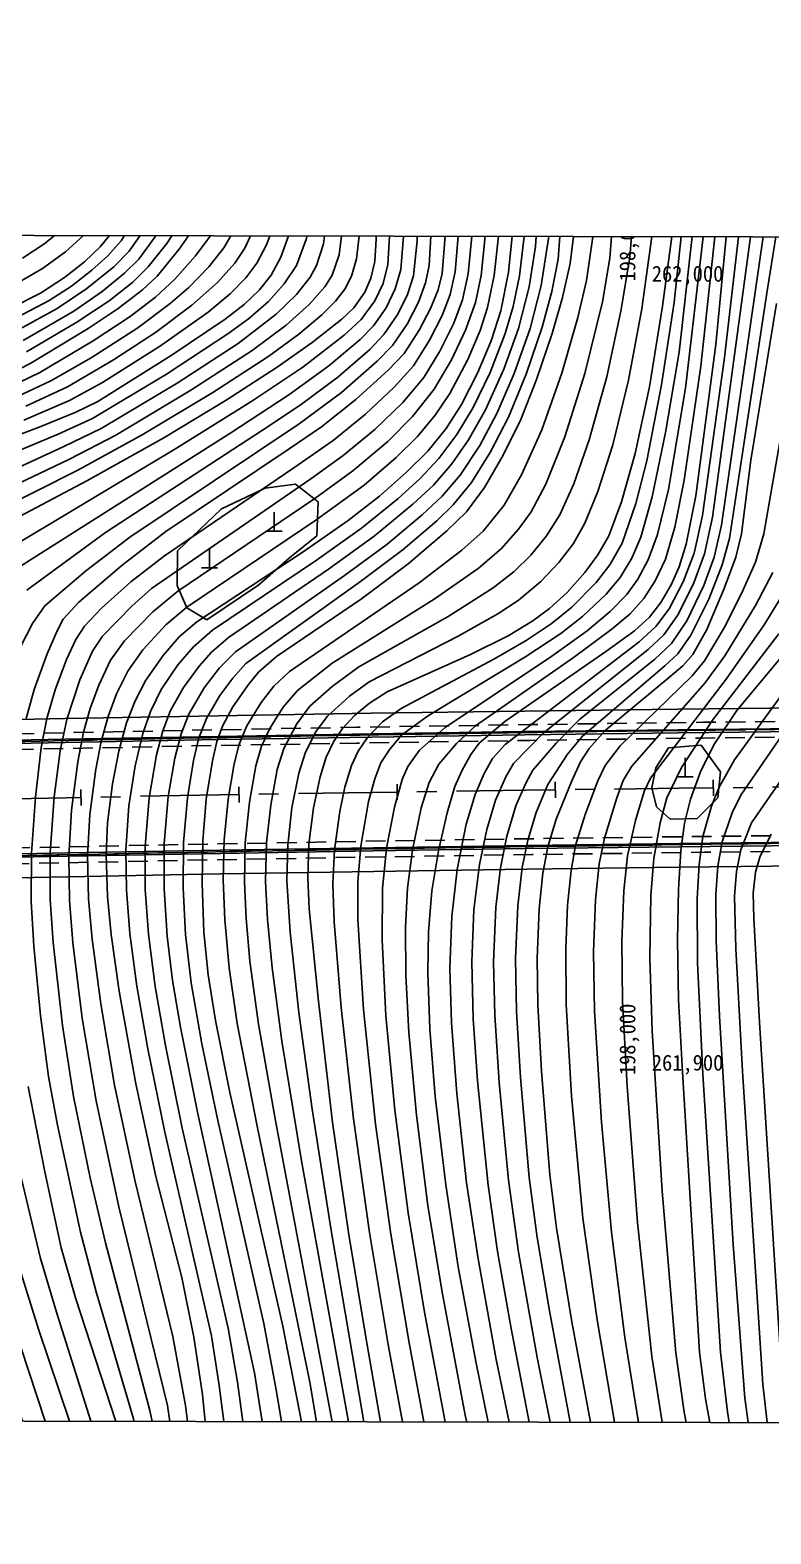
# Model space of a CAD drawing. Header units: millimetres. Extents: x 10470 to 11266, y 1103 to 1807.
# Drawn here: x 10690.6 to 10784.3, y 1382 to 1572.3 of the extents above; entities that cross this region are included whole.
import ezdxf
from ezdxf.xclip import XClip

# ---------------------------------------------------------------- set-up
doc = ezdxf.new("R2010")
doc.units = ezdxf.units.MM
doc.header["$LTSCALE"] = 10
doc.header["$MEASUREMENT"] = 0
doc.header["$XCLIPFRAME"] = 2
doc.linetypes.add('CENTER', pattern=[2, 1.25, -0.25, 0.25, -0.25])
doc.linetypes.add('HIDDEN', pattern=[0.375, 0.25, -0.125])
doc.layers.add('TX-PAPR', color=2, linetype='Continuous', plot=False)
doc.layers.add('TZ-BASE', color=253, linetype='Continuous')
doc.layers.add('TZ-CABL', color=4, linetype='Continuous')
doc.styles.add('HANA', font='GulimChe.ttf')
doc.linetypes.add('ZIGZAG', pattern='A,0.0001,-0.2,[131,ltypeshp.shx,S=0.2,R=0,X=-0.2,Y=0],-0.4,[131,ltypeshp.shx,S=0.2,R=180,X=0.2,Y=0],-0.2', length=0.8001)

# ---------------------------------------------------------------- blocks, each defined once
blk = doc.blocks.new('JD-SDFHSFH5FGCFH6')
at = {"layer": 'TZ-BASE'}
for p, q in [((215, 66.26, 239), (219.66, 110.68, 239)), ((209.36, 72, 242), (211.86, 100.72, 242)), ((206.84, 71.85, 243), (208.92, 96.36, 243)), ((197.43, 73.34, 248), (198.86, 94.44, 248)), ((199.1, 74.37, 247), (200.38, 93.56, 247)), ((200.3, 71.74, 246), (202.01, 94.21, 246)), ((204.7, 74.55, 244), (206.08, 92.98, 244)), ((215.6, 59.96, 238), (218.86, 88.92, 238)), ((226.79, 67.98, 231), (229.78, 86.4, 231)), ((216.44, 55.41, 237), (219.82, 84.89, 237)), ((218.38, 58.19, 236), (220.94, 82.26, 236)), ((219.84, 39.1, 233), (225.84, 83.39, 233)), ((220.26, 60.95, 235), (222.4, 83.1, 235)), ((221.37, 59.32, 234), (224.17, 83.68, 234)), ((220.98, 38.08, 232), (227.08, 80.18, 232)), ((168.46, 74.36, 264), (169.52, 79.21, 264)), ((170.61, 73.67, 263), (171.4, 78.78, 263)), ((177.3, 74.29, 260), (177.19, 78.15, 260)), ((182.46, 74.05, 257), (182.53, 79.13, 257)), ((145.04, 74.08, 274), (146.52, 76.36, 274)), ((149.29, 74.51, 272), (151.25, 77.74, 272)), ((150.78, 73.71, 271), (152.93, 77, 271)), ((156.29, 74.64, 269), (157.74, 77.24, 269)), ((160.69, 73.14, 267), (162.21, 76.54, 267)), ((163.39, 73.56, 266), (164.68, 77, 266)), ((172.61, 72.3, 262), (173.23, 77.4, 262)), ((183.97, 70.96, 256), (184.33, 76.31, 256)), ((185.62, 69.94, 255), (186.12, 76.23, 255)), ((187.28, 70.12, 254), (187.83, 76.67, 254)), ((194.01, 70.09, 250), (194.72, 76.72, 250)), ((201.81, 71.21, 245), (202.44, 76.26, 245)), ((213.52, 65.78, 240), (215.04, 77.35, 240)), ((131.14, 73.88, 278), (134.2, 75.94, 278)), ((135.35, 73.72, 277), (137.8, 75.75, 277)), ((137.98, 72.65, 276), (140.55, 75.02, 276)), ((142.35, 73.29, 275), (143.93, 75.18, 275)), ((146.03, 72.77, 273), (147.84, 75.33, 273)), ((147.24, 71.76, 272), (149.29, 74.51, 272)), ((152.35, 73, 270), (154.54, 76.09, 270)), ((154.43, 72.15, 269), (156.29, 74.64, 269)), ((158.03, 73.16, 268), (159.51, 75.79, 268)), ((165.21, 72, 265), (166.64, 75.96, 265)), ((167.21, 70.96, 264), (168.46, 74.36, 264)), ((174.81, 71.78, 261), (175.15, 74.75, 261)), ((177.1, 71.45, 260), (177.3, 74.29, 260)), ((178.77, 71.05, 259), (179.01, 74.95, 259)), ((180.41, 70.45, 258), (180.76, 74.9, 258)), ((188.91, 69.89, 253), (189.48, 75.72, 253)), ((190.55, 69.66, 252), (191.2, 75.88, 252)), ((192.22, 69.67, 251), (192.92, 76.05, 251)), ((195.4, 69.63, 249), (196.19, 75.97, 249)), ((198.17, 68.4, 247), (199.1, 74.37, 247)), ((203.88, 69.04, 244), (204.7, 74.55, 244)), ((210.9, 65.44, 241), (212.28, 75.36, 241)), ((132.55, 71.86, 277), (135.35, 73.72, 277)), ((135.09, 70.54, 276), (137.98, 72.65, 276)), ((140.38, 71.42, 275), (142.35, 73.29, 275)), ((143.35, 72.15, 274), (145.04, 74.08, 274)), ((144.09, 70.78, 273), (146.03, 72.77, 273)), ((148.45, 70.75, 271), (150.78, 73.71, 271)), ((149.58, 69.59, 270), (152.35, 73, 270)), ((156.13, 70.77, 268), (158.03, 73.16, 268)), ((159.42, 71.24, 267), (160.69, 73.14, 267)), ((162.2, 71.22, 266), (163.39, 73.56, 266)), ((169.73, 70.92, 263), (170.61, 73.67, 263)), ((171.72, 69.72, 262), (172.61, 72.3, 262)), ((181.99, 69.65, 257), (182.46, 74.05, 257)), ((196.63, 68.24, 248), (197.43, 73.34, 248)), ((131.94, 68.74, 276), (135.09, 70.54, 276)), ((137.86, 69.41, 275), (140.38, 71.42, 275)), ((140.69, 68.03, 273), (144.09, 70.78, 273)), ((141.32, 70.33, 274), (143.35, 72.15, 274)), ((145.46, 69.96, 272), (147.24, 71.76, 272)), ((146.49, 68.83, 271), (148.45, 70.75, 271)), ((151.81, 69.22, 269), (154.43, 72.15, 269)), ((153.57, 68.16, 268), (156.13, 70.77, 268)), ((157.22, 68.79, 267), (159.42, 71.24, 267)), ((160.79, 69.36, 266), (162.2, 71.22, 266)), ((164, 69.73, 265), (165.21, 72, 265)), ((165.66, 68.6, 264), (167.21, 70.96, 264)), ((168.92, 69.46, 263), (169.73, 70.92, 263)), ((174.18, 69.59, 261), (174.81, 71.78, 261)), ((176.62, 69.33, 260), (177.1, 71.45, 260)), ((178.16, 68.66, 259), (178.77, 71.05, 259)), ((179.7, 67.97, 258), (180.41, 70.45, 258)), ((183.53, 68.73, 256), (183.97, 70.96, 256)), ((199.51, 67.64, 246), (200.3, 71.74, 246)), ((200.87, 66.91, 245), (201.81, 71.21, 245)), ((205.91, 66.35, 243), (206.84, 71.85, 243)), ((208.3, 65.36, 242), (209.36, 72, 242)), ((134.82, 67.45, 275), (137.86, 69.41, 275)), ((138.73, 68.34, 274), (141.32, 70.33, 274)), ((142.64, 67.66, 272), (145.46, 69.96, 272)), ((143.49, 66.49, 271), (146.49, 68.83, 271)), ((147.74, 67.84, 270), (149.58, 69.59, 270)), ((149.37, 66.95, 269), (151.81, 69.22, 269)), ((153.97, 65.91, 267), (157.22, 68.79, 267)), ((158.81, 67.34, 266), (160.79, 69.36, 266)), ((162.51, 67.85, 265), (164, 69.73, 265)), ((163.65, 66.38, 264), (165.66, 68.6, 264)), ((167.2, 67.26, 263), (168.92, 69.46, 263)), ((170.81, 68.26, 262), (171.72, 69.72, 262)), ((173.32, 67.93, 261), (174.18, 69.59, 261)), ((175.84, 67.55, 260), (176.62, 69.33, 260)), ((177.13, 66.48, 259), (178.16, 68.66, 259)), ((181.23, 67.26, 257), (181.99, 69.65, 257)), ((182.66, 66.32, 256), (183.53, 68.73, 256)), ((185.11, 67.86, 255), (185.62, 69.94, 255)), ((186.66, 67.29, 254), (187.28, 70.12, 254)), ((188.19, 66.6, 253), (188.91, 69.89, 253)), ((189.84, 66.26, 252), (190.55, 69.66, 252)), ((191.39, 65.64, 251), (192.22, 69.67, 251)), ((193.05, 65.21, 250), (194.01, 70.09, 250)), ((194.6, 65.76, 249), (195.4, 69.63, 249)), ((202.8, 64.37, 244), (203.88, 69.04, 244)), ((131.14, 65.58, 275), (134.82, 67.45, 275)), ((135.9, 66.53, 274), (138.73, 68.34, 274)), ((136.92, 65.52, 273), (140.69, 68.03, 273)), ((139.04, 65.18, 272), (142.64, 67.66, 272)), ((144.63, 65.5, 270), (147.74, 67.84, 270)), ((146.16, 64.49, 269), (149.37, 66.95, 269)), ((151.22, 66.13, 268), (153.57, 68.16, 268)), ((156.03, 65.04, 266), (158.81, 67.34, 266)), ((160.59, 65.99, 265), (162.51, 67.85, 265)), ((164.63, 64.77, 263), (167.2, 67.26, 263)), ((168.85, 66.03, 262), (170.81, 68.26, 262)), ((172.15, 66.42, 261), (173.32, 67.93, 261)), ((174.45, 65.58, 260), (175.84, 67.55, 260)), ((178.54, 65.58, 258), (179.7, 67.97, 258)), ((180.02, 64.8, 257), (181.23, 67.26, 257)), ((184.15, 65.48, 255), (185.11, 67.86, 255)), ((185.64, 64.63, 254), (186.66, 67.29, 254)), ((187.1, 63.66, 253), (188.19, 66.6, 253)), ((195.29, 62.98, 248), (196.63, 68.24, 248)), ((196.78, 62.99, 247), (198.17, 68.4, 247)), ((198.3, 63.13, 246), (199.51, 67.64, 246)), ((199.54, 62.32, 245), (200.87, 66.91, 245)), ((221.99, 36.39, 231), (226.79, 67.98, 231)), ((131.18, 64.01, 274), (135.9, 66.53, 274)), ((131.8, 62.68, 273), (136.92, 65.52, 273)), ((132.63, 61.45, 272), (139.04, 65.18, 272)), ((139.4, 63.75, 271), (143.49, 66.49, 271)), ((140.83, 62.98, 270), (144.63, 65.5, 270)), ((147.14, 63.06, 268), (151.22, 66.13, 268)), ((149.35, 62.46, 267), (153.97, 65.91, 267)), ((149.99, 60.77, 266), (156.03, 65.04, 266)), ((158.19, 64.15, 265), (160.59, 65.99, 265)), ((159.81, 61.08, 263), (164.63, 64.77, 263)), ((161.13, 64.18, 264), (163.65, 66.38, 264)), ((165.91, 63.41, 262), (168.85, 66.03, 262)), ((167.49, 62.27, 261), (170.42, 64.7, 261)), ((170.42, 64.7, 261), (172.15, 66.42, 261)), ((172.95, 64.14, 260), (174.45, 65.58, 260)), ((175.37, 64.1, 259), (177.13, 66.48, 259)), ((176.95, 63.29, 258), (178.54, 65.58, 258)), ((178.27, 62.2, 257), (180.02, 64.8, 257)), ((181.2, 63.52, 256), (182.66, 66.32, 256)), ((182.73, 62.76, 255), (184.15, 65.48, 255)), ((188.6, 62.76, 252), (189.84, 66.26, 252)), ((190.44, 62.73, 251), (191.39, 65.64, 251)), ((191.83, 61.43, 250), (193.05, 65.21, 250)), ((193.59, 62.33, 249), (194.6, 65.76, 249)), ((203.69, 57.27, 243), (205.91, 66.35, 243)), ((206.45, 56.86, 242), (208.3, 65.36, 242)), ((209.19, 56.44, 241), (210.9, 65.44, 241)), ((211.85, 55.57, 240), (213.52, 65.78, 240)), ((213.4, 55.84, 239), (215, 66.26, 239)), ((224.69, 46.3, 230), (227.92, 66.14, 230)), ((133.03, 60, 271), (139.4, 63.75, 271)), ((133.61, 58.6, 270), (140.83, 62.98, 270)), ((141.24, 59.26, 268), (147.14, 63.06, 268)), ((141.46, 61.4, 269), (146.16, 64.49, 269)), ((151.35, 59.56, 265), (158.19, 64.15, 265)), ((158.52, 62.3, 264), (161.13, 64.18, 264)), ((161.59, 60.18, 262), (165.91, 63.41, 262)), ((169.2, 61.19, 260), (172.95, 64.14, 260)), ((173.24, 62.14, 259), (175.37, 64.1, 259)), ((175.26, 61.57, 258), (176.95, 63.29, 258)), ((179.36, 60.84, 256), (181.2, 63.52, 256)), ((184.05, 61.49, 254), (185.64, 64.63, 254)), ((185.35, 60.11, 253), (187.1, 63.66, 253)), ((193.42, 57.81, 248), (195.29, 62.98, 248)), ((194.76, 57.26, 247), (196.78, 62.99, 247)), ((196.27, 57.21, 246), (198.3, 63.13, 246)), ((200.78, 57.31, 244), (202.8, 64.37, 244)), ((134.72, 57.42, 269), (141.46, 61.4, 269)), ((144.04, 58.99, 267), (149.35, 62.46, 267)), ((150.75, 57.21, 264), (158.52, 62.3, 264)), ((152.1, 56.07, 263), (159.81, 61.08, 263)), ((163.69, 59.49, 261), (167.49, 62.27, 261)), ((164.75, 58.06, 260), (169.2, 61.19, 260)), ((168, 58.09, 259), (173.24, 62.14, 259)), ((171.28, 58.23, 258), (175.26, 61.57, 258)), ((176.48, 60.32, 257), (178.27, 62.2, 257)), ((180.81, 59.81, 255), (182.73, 62.76, 255)), ((181.99, 58.26, 254), (184.05, 61.49, 254)), ((186.82, 59, 252), (188.6, 62.76, 252)), ((188.87, 59.06, 251), (190.44, 62.73, 251)), ((190.09, 57.32, 250), (191.83, 61.43, 250)), ((191.69, 57.42, 249), (193.59, 62.33, 249)), ((197.58, 56.53, 245), (199.54, 62.32, 245)), ((217.74, 41.81, 235), (220.26, 60.95, 235)), ((136.11, 56.33, 268), (141.24, 59.26, 268)), ((138.23, 55.57, 267), (144.04, 58.99, 267)), ((142.09, 53.73, 265), (151.35, 59.56, 265)), ((142.68, 56.13, 266), (149.99, 60.77, 266)), ((153.85, 55.17, 262), (161.59, 60.18, 262)), ((156.6, 54.88, 261), (163.69, 59.49, 261)), ((172.42, 56.82, 257), (176.48, 60.32, 257)), ((177.42, 58.82, 256), (179.36, 60.84, 256)), ((178.8, 57.7, 255), (180.81, 59.81, 255)), ((183.3, 56.78, 253), (185.35, 60.11, 253)), ((184.62, 55.28, 252), (186.82, 59, 252)), ((186.61, 54.74, 251), (188.87, 59.06, 251)), ((213.91, 49.83, 238), (215.6, 59.96, 238)), ((218.56, 39.32, 234), (221.37, 59.32, 234)), ((129.53, 56.52, 270), (133.61, 58.6, 270)), ((129.63, 54.97, 269), (134.72, 57.42, 269)), ((141.38, 51.59, 264), (150.75, 57.21, 264)), ((158.3, 53.91, 260), (164.75, 58.06, 260)), ((161.57, 53.76, 259), (168, 58.09, 259)), ((166.24, 54.56, 258), (171.28, 58.23, 258)), ((172.91, 54.89, 256), (177.42, 58.82, 256)), ((174.72, 53.98, 255), (178.8, 57.7, 255)), ((179.55, 55.54, 254), (181.99, 58.26, 254)), ((188.08, 53.37, 250), (190.09, 57.32, 250)), ((189.55, 52.96, 249), (191.69, 57.42, 249)), ((191.11, 52.68, 248), (193.42, 57.81, 248)), ((192.56, 52.21, 247), (194.76, 57.26, 247)), ((194.01, 51.75, 246), (196.27, 57.21, 246)), ((198.26, 50.17, 244), (200.78, 57.31, 244)), ((201.17, 49.26, 243), (203.69, 57.27, 243)), ((216.25, 43.77, 236), (218.38, 58.19, 236)), ((131.12, 53.98, 268), (136.11, 56.33, 268)), ((132.98, 53.13, 267), (138.23, 55.57, 267)), ((138.48, 53.85, 266), (142.68, 56.13, 266)), ((142.5, 50.33, 263), (152.1, 56.07, 263)), ((144.34, 49.48, 262), (153.85, 55.17, 262)), ((167.69, 53.27, 257), (172.42, 56.82, 257)), ((175.95, 52.13, 254), (179.55, 55.54, 254)), ((180.64, 53.62, 253), (183.3, 56.78, 253)), ((181.9, 51.84, 252), (184.62, 55.28, 252)), ((195.57, 51.46, 245), (197.58, 56.53, 245)), ((204.25, 48.9, 242), (206.45, 56.86, 242)), ((207.22, 48.27, 241), (209.19, 56.44, 241)), ((210.07, 47.17, 240), (211.85, 55.57, 240)), ((211.51, 46.21, 239), (213.4, 55.84, 239)), ((214.26, 42.6, 237), (216.44, 55.41, 237)), ((132.71, 51.37, 266), (138.48, 53.85, 266)), ((139.27, 52.37, 265), (142.09, 53.73, 265)), ((147.7, 49.52, 261), (156.6, 54.88, 261)), ((150.41, 49.15, 260), (158.3, 53.91, 260)), ((152.04, 47.84, 259), (161.57, 53.76, 259)), ((158.89, 49.78, 258), (166.24, 54.56, 258)), ((162.92, 50.09, 257), (167.69, 53.27, 257)), ((167.53, 50.89, 256), (172.91, 54.89, 256)), ((170.36, 50.54, 255), (174.72, 53.98, 255)), ((177.11, 50.2, 253), (180.64, 53.62, 253)), ((184.77, 52.02, 251), (186.61, 54.74, 251)), ((186.14, 50.3, 250), (188.08, 53.37, 250)), ((134.63, 50.48, 265), (139.27, 52.37, 265)), ((137.06, 49.61, 264), (141.38, 51.59, 264)), ((171.83, 48.8, 254), (175.95, 52.13, 254)), ((178.74, 48.67, 252), (181.9, 51.84, 252)), ((182.51, 49.32, 251), (184.77, 52.02, 251)), ((187.51, 49.55, 249), (189.55, 52.96, 249)), ((188.97, 48.87, 248), (191.11, 52.68, 248)), ((190.41, 48.19, 247), (192.56, 52.21, 247)), ((191.77, 47.36, 246), (194.01, 51.75, 246)), ((193.36, 46.93, 245), (195.57, 51.46, 245)), ((226.33, 37, 229), (228.88, 51.55, 229)), ((121.57, 45.53, 265), (134.63, 50.48, 265)), ((121.61, 43.13, 264), (137.06, 49.61, 264)), ((131.38, 32.32, 258), (158.89, 49.78, 258)), ((137.78, 48.04, 263), (142.5, 50.33, 263)), ((138.5, 46.46, 262), (144.34, 49.48, 262)), ((139.53, 45.05, 261), (147.7, 49.52, 261)), ((143.05, 37.15, 257), (162.92, 50.09, 257)), ((146.1, 36.58, 256), (167.53, 50.89, 256)), ((166.26, 47.73, 255), (170.36, 50.54, 255)), ((173.1, 46.89, 253), (177.11, 50.2, 253)), ((183.82, 47.45, 250), (186.14, 50.3, 250)), ((185.23, 46.52, 249), (187.51, 49.55, 249)), ((195.69, 44.45, 244), (198.26, 50.17, 244)), ((212.22, 41.67, 238), (213.91, 49.83, 238)), ((121.67, 40.64, 263), (137.78, 48.04, 263)), ((128.13, 33.54, 259), (152.04, 47.84, 259)), ((140.67, 43.69, 260), (150.41, 49.15, 260)), ((150.66, 37.31, 255), (166.26, 47.73, 255)), ((166.87, 45.33, 254), (171.83, 48.8, 254)), ((174.35, 44.96, 252), (178.74, 48.67, 252)), ((179.81, 46.64, 251), (182.51, 49.32, 251)), ((186.86, 45.83, 248), (188.97, 48.87, 248)), ((187.91, 44.42, 247), (190.41, 48.19, 247)), ((198.75, 43.28, 243), (201.17, 49.26, 243)), ((202.28, 43.3, 242), (204.25, 48.9, 242)), ((205.34, 42.34, 241), (207.22, 48.27, 241)), ((124.03, 39.57, 262), (138.5, 46.46, 262)), ((169, 43.94, 253), (173.1, 46.89, 253)), ((175.75, 43.15, 251), (179.81, 46.64, 251)), ((181.14, 44.79, 250), (183.82, 47.45, 250)), ((182.85, 43.99, 249), (185.23, 46.52, 249)), ((184.53, 43.16, 248), (186.86, 45.83, 248)), ((189.35, 43.51, 246), (191.77, 47.36, 246)), ((190.99, 42.87, 245), (193.36, 46.93, 245)), ((208.33, 41.05, 240), (210.07, 47.17, 240)), ((210.13, 40.83, 239), (211.51, 46.21, 239)), ((223.52, 37.01, 230), (224.69, 46.3, 230)), ((125.83, 38.19, 261), (139.53, 45.05, 261)), ((148.85, 30.06, 253), (169, 43.94, 253)), ((150.5, 34.23, 254), (166.87, 45.33, 254)), ((169.53, 41.47, 252), (174.35, 44.96, 252)), ((177.69, 41.74, 250), (181.14, 44.79, 250)), ((180.01, 41.42, 249), (182.85, 43.99, 249)), ((185.63, 41.75, 247), (187.91, 44.42, 247)), ((193.46, 40.63, 244), (195.69, 44.45, 244)), ((215.05, 37.85, 236), (216.25, 43.77, 236)), ((127.03, 36.5, 260), (140.67, 43.69, 260)), ((157.72, 40.15, 251.6), (163.25, 42.77, 251.6)), ((163.25, 42.77, 251.6), (167.07, 43.28, 251.6)), ((167.07, 43.28, 251.6), (169.96, 41.03, 251.6)), ((169.67, 38.71, 251), (175.75, 43.15, 251)), ((181.93, 40.73, 248), (184.53, 43.16, 248)), ((187.04, 40.67, 246), (189.35, 43.51, 246)), ((188.71, 39.78, 245), (190.99, 42.87, 245)), ((196.9, 39.78, 243), (198.75, 43.28, 243)), ((200.51, 39.39, 242), (202.28, 43.3, 242)), ((203.7, 38.35, 241), (205.34, 42.34, 241)), ((212.87, 36.92, 237), (214.26, 42.6, 237)), ((152.16, 34.85, 251.6), (157.72, 40.15, 251.6)), ((152.2, 29.75, 252), (169.53, 41.47, 252)), ((169.96, 41.03, 251.6), (169.76, 36.75, 251.6)), ((173.73, 38.67, 250), (177.69, 41.74, 250)), ((175.42, 37.73, 249), (180.01, 41.42, 249)), ((177.04, 36.7, 248), (181.93, 40.73, 248)), ((183.11, 39.39, 247), (185.63, 41.75, 247)), ((184.94, 38.64, 246), (187.04, 40.67, 246)), ((190.82, 37.35, 244), (193.46, 40.63, 244)), ((206.71, 36.73, 240), (208.33, 41.05, 240)), ((208.4, 35.81, 239), (210.13, 40.83, 239)), ((210.75, 36.59, 238), (212.22, 41.67, 238)), ((216.52, 35.69, 235), (217.74, 41.81, 235)), ((153.32, 27.7, 251), (169.67, 38.71, 251)), ((164.39, 37.33, 253.56), (164.39, 39.73, 253.56)), ((168.07, 34.73, 250), (173.73, 38.67, 250)), ((178.63, 35.66, 247), (183.11, 39.39, 247)), ((180.69, 35, 246), (184.94, 38.64, 246)), ((186.23, 37.36, 245), (188.71, 39.78, 245)), ((195.3, 37.58, 243), (196.9, 39.78, 243)), ((198.83, 36.73, 242), (200.51, 39.39, 242)), ((202.23, 35.77, 241), (203.7, 38.35, 241)), ((217.51, 34.57, 234), (218.56, 39.32, 234)), ((218.84, 34.48, 233), (219.84, 39.1, 233)), ((220.06, 34.06, 232), (220.98, 38.08, 232)), ((133.09, 29.87, 257), (143.05, 37.15, 257)), ((140.52, 32.27, 256), (146.1, 36.58, 256)), ((145.17, 33.05, 255), (150.66, 37.31, 255)), ((163.39, 37.33, 253.56), (165.39, 37.33, 253.56)), ((169.76, 36.75, 251.6), (166.34, 33.94, 251.6)), ((169.85, 33.76, 249), (175.42, 37.73, 249)), ((171.24, 32.52, 248), (177.04, 36.7, 248)), ((181.35, 33.19, 245), (186.23, 37.36, 245)), ((188.13, 34.94, 244), (190.82, 37.35, 244)), ((193.12, 35.09, 243), (195.3, 37.58, 243)), ((196.84, 34.29, 242), (198.83, 36.73, 242)), ((205.34, 34.36, 240), (206.71, 36.73, 240)), ((209.64, 33.93, 238), (210.75, 36.59, 238)), ((211.71, 33.71, 237), (212.87, 36.92, 237)), ((213.87, 33.8, 236), (215.05, 37.85, 236)), ((221.07, 33.07, 231), (221.99, 36.39, 231)), ((222.8, 34.04, 230), (223.52, 37.01, 230)), ((225.26, 33.42, 229), (226.33, 37, 229)), ((152.1, 30.46, 251.6), (152.16, 34.85, 251.6)), ((154.6, 25.86, 250), (168.07, 34.73, 250)), ((156.2, 32.69, 253.39), (156.2, 35.09, 253.39)), ((173.27, 31.72, 247), (178.63, 35.66, 247)), ((175.32, 30.96, 246), (180.69, 35, 246)), ((182.73, 30.81, 244), (188.13, 34.94, 244)), ((190.17, 32.59, 243), (193.12, 35.09, 243)), ((194.74, 32.23, 242), (196.84, 34.29, 242)), ((200.4, 33.39, 241), (202.23, 35.77, 241)), ((203.67, 32.12, 240), (205.34, 34.36, 240)), ((206.86, 33.08, 239), (208.4, 35.81, 239)), ((215.61, 32.84, 235), (216.52, 35.69, 235)), ((216.14, 30.92, 234), (217.51, 34.57, 234)), ((217.49, 30.8, 233), (218.84, 34.48, 233)), ((139.67, 28.35, 255), (145.17, 33.05, 255)), ((146.25, 30.91, 254), (150.5, 34.23, 254)), ((155.2, 32.69, 253.39), (157.2, 32.69, 253.39)), ((156.59, 24.81, 249), (169.85, 33.76, 249)), ((158.61, 23.89, 248), (171.24, 32.52, 248)), ((166.34, 33.94, 251.6), (162.44, 30.56, 251.6)), ((175.44, 28.77, 245), (181.35, 33.19, 245)), ((184.62, 28.74, 243), (190.17, 32.59, 243)), ((198.13, 30.95, 241), (200.4, 33.39, 241)), ((205.1, 30.82, 239), (206.86, 33.08, 239)), ((208.17, 31.49, 238), (209.64, 33.93, 238)), ((210.4, 31.24, 237), (211.71, 33.71, 237)), ((212.59, 31.05, 236), (213.87, 33.8, 236)), ((214.61, 30.56, 235), (215.61, 32.84, 235)), ((218.74, 30.48, 232), (220.06, 34.06, 232)), ((219.37, 28.73, 231), (221.07, 33.07, 231)), ((221.33, 30.06, 230), (222.8, 34.04, 230)), ((223.72, 29.91, 229), (225.26, 33.42, 229)), ((135.35, 27.9, 256), (140.52, 32.27, 256)), ((142.54, 27.58, 254), (146.25, 30.91, 254)), ((153.34, 27.64, 251.6), (152.1, 30.46, 251.6)), ((162.44, 30.56, 251.6), (155.85, 26.11, 251.6)), ((159.47, 22.06, 247), (173.27, 31.72, 247)), ((160.79, 20.59, 246), (175.32, 30.96, 246)), ((166.3, 19.57, 244), (182.73, 30.81, 244)), ((192.1, 30.17, 242), (194.74, 32.23, 242)), ((195.25, 28.57, 241), (198.13, 30.95, 241)), ((201.44, 29.57, 240), (203.67, 32.12, 240)), ((202.05, 27.74, 239), (205.1, 30.82, 239)), ((206.39, 29.36, 238), (208.17, 31.49, 238)), ((208.99, 29.31, 237), (210.4, 31.24, 237)), ((211.15, 28.82, 236), (212.59, 31.05, 236)), ((213.28, 28.3, 235), (214.61, 30.56, 235)), ((214.36, 27.52, 234), (216.14, 30.92, 234)), ((215.48, 26.78, 233), (217.49, 30.8, 233)), ((216.6, 26, 232), (218.74, 30.48, 232)), ((225.27, 27.92, 228), (227.47, 32.09, 228)), ((226.37, 25.49, 227), (229.68, 30.85, 227)), ((146.38, 27.83, 253), (148.85, 30.06, 253)), ((149.03, 27.13, 252), (152.2, 29.75, 252)), ((164.69, 21.46, 245), (175.44, 28.77, 245)), ((171.71, 20.63, 243), (184.62, 28.74, 243)), ((186.41, 26.55, 242), (192.1, 30.17, 242)), ((192.67, 26.89, 241), (195.25, 28.57, 241)), ((199.21, 27.56, 240), (201.44, 29.57, 240)), ((203.39, 26.55, 238), (206.39, 29.36, 238)), ((206.87, 27.16, 237), (208.99, 29.31, 237)), ((209.42, 26.89, 236), (211.15, 28.82, 236)), ((217.1, 24.16, 231), (219.37, 28.73, 231)), ((219.13, 24.9, 230), (221.33, 30.06, 230)), ((221.42, 25.32, 229), (223.72, 29.91, 229)), ((133.8, 25.64, 256), (135.35, 27.9, 256)), ((137.7, 26.21, 255), (139.67, 28.35, 255)), ((140.37, 25.3, 254), (142.54, 27.58, 254)), ((142.65, 24.05, 253), (146.38, 27.83, 253)), ((145.44, 23.44, 252), (149.03, 27.13, 252)), ((150.67, 25.49, 251), (153.32, 27.7, 251)), ((155.85, 26.11, 251.6), (153.34, 27.64, 251.6)), ((187.65, 24.06, 241), (192.67, 26.89, 241)), ((197.09, 26, 240), (199.21, 27.56, 240)), ((199.43, 25.62, 239), (202.05, 27.74, 239)), ((203.96, 24.73, 237), (206.87, 27.16, 237)), ((207.15, 24.96, 236), (209.42, 26.89, 236)), ((211.85, 26.47, 235), (213.28, 28.3, 235)), ((212.68, 25.27, 234), (214.36, 27.52, 234)), ((213.67, 24.21, 233), (215.48, 26.78, 233)), ((221.41, 21.55, 228), (225.27, 27.92, 228)), ((132.27, 22.7, 256), (133.8, 25.64, 256)), ((136.91, 24.72, 255), (137.7, 26.21, 255)), ((139.27, 23.65, 254), (140.37, 25.3, 254)), ((147.77, 22.33, 251), (150.67, 25.49, 251)), ((152.37, 23.95, 250), (154.6, 25.86, 250)), ((154.17, 22.69, 249), (156.59, 24.81, 249)), ((175.1, 20.18, 242), (186.41, 26.55, 242)), ((193.98, 24.09, 240), (197.09, 26, 240)), ((196.26, 23.5, 239), (199.43, 25.62, 239)), ((200.64, 24.39, 238), (203.39, 26.55, 238)), ((202.38, 21.43, 236), (207.15, 24.96, 236)), ((209.95, 24.72, 235), (211.85, 26.47, 235)), ((210.56, 23.34, 234), (212.68, 25.27, 234)), ((214.63, 23.11, 232), (216.6, 26, 232)), ((217.33, 21.75, 230), (219.13, 24.9, 230)), ((218.83, 20.93, 229), (221.42, 25.32, 229)), ((221.58, 18.63, 227), (226.37, 25.49, 227)), ((135.68, 21.82, 255), (136.91, 24.72, 255)), ((138.12, 21.1, 254), (139.27, 23.65, 254)), ((141.4, 22.17, 253), (142.65, 24.05, 253)), ((143.69, 21.03, 252), (145.44, 23.44, 252)), ((150.33, 21.62, 250), (152.37, 23.95, 250)), ((156.45, 22.01, 248), (158.61, 23.89, 248)), ((176.38, 18.26, 241), (187.65, 24.06, 241)), ((189.22, 21.73, 240), (193.98, 24.09, 240)), ((192.16, 21.16, 239), (196.26, 23.5, 239)), ((193.61, 10.33, 234), (210.56, 23.34, 234)), ((196.1, 21.38, 238), (200.64, 24.39, 238)), ((199.53, 21.53, 237), (203.96, 24.73, 237)), ((206.47, 22.19, 235), (209.95, 24.72, 235)), ((211.7, 22.36, 233), (213.67, 24.21, 233)), ((212.53, 21.14, 232), (214.63, 23.11, 232)), ((215.45, 21.83, 231), (217.1, 24.16, 231)), ((219.83, 13.44, 226), (228.21, 24.35, 226)), ((222.91, 14.63, 225), (230.88, 24.21, 225)), ((134.03, 17.31, 255), (135.68, 21.82, 255)), ((136.67, 17.28, 254), (138.12, 21.1, 254)), ((139.78, 18.52, 253), (141.4, 22.17, 253)), ((142.21, 17.87, 252), (143.69, 21.03, 252)), ((145.86, 19.64, 251), (147.77, 22.33, 251)), ((148.14, 18.48, 250), (150.33, 21.62, 250)), ((152.21, 20.42, 249), (154.17, 22.69, 249)), ((154.89, 20.27, 248), (156.45, 22.01, 248)), ((157.48, 20.06, 247), (159.47, 22.06, 247)), ((162.41, 19.5, 245), (164.69, 21.46, 245)), ((178.67, 17.02, 240), (189.22, 21.73, 240)), ((180.44, 14.92, 239), (192.16, 21.16, 239)), ((183.9, 14.01, 238), (196.1, 21.38, 238)), ((186.03, 12.5, 237), (199.53, 21.53, 237)), ((189.84, 12.7, 236), (202.38, 21.43, 236)), ((193.58, 13.24, 235), (206.47, 22.19, 235)), ((198.43, 11.76, 233), (211.7, 22.36, 233)), ((203.02, 13.5, 232), (212.53, 21.14, 232)), ((213.8, 20.29, 231), (215.45, 21.83, 231)), ((216.09, 20.31, 230), (217.33, 21.75, 230)), ((217.28, 19.02, 229), (218.83, 20.93, 229)), ((218.87, 18.1, 228), (221.41, 21.55, 228)), ((222.61, 8.39, 224), (231.76, 21.03, 224)), ((144.45, 16.75, 251), (145.86, 19.64, 251)), ((150.1, 17.31, 249), (152.21, 20.42, 249)), ((152.92, 17.54, 248), (154.89, 20.27, 248)), ((155.54, 17.52, 247), (157.48, 20.06, 247)), ((159.14, 18.75, 246), (160.79, 20.59, 246)), ((161.15, 17.95, 245), (162.41, 19.5, 245)), ((164.32, 17.71, 244), (166.3, 19.57, 244)), ((167.33, 17.18, 243), (171.71, 20.63, 243)), ((171.71, 17.68, 242), (175.1, 20.18, 242)), ((203.39, 11.41, 231), (213.8, 20.29, 231)), ((208.16, 10.18, 229), (217.28, 19.02, 229)), ((214.45, 18.91, 230), (216.09, 20.31, 230)), ((133.02, 13.62, 255), (134.03, 17.31, 255)), ((135.61, 13.63, 254), (136.67, 17.28, 254)), ((138.13, 13.52, 253), (139.78, 18.52, 253)), ((141.1, 14.91, 252), (142.21, 17.87, 252)), ((146.78, 15.87, 250), (148.14, 18.48, 250)), ((148.73, 14.52, 249), (150.1, 17.31, 249)), ((151.27, 14.64, 248), (152.92, 17.54, 248)), ((153.58, 14.2, 247), (155.54, 17.52, 247)), ((157.51, 16.53, 246), (159.14, 18.75, 246)), ((159.17, 15.1, 245), (161.15, 17.95, 245)), ((162.75, 15.66, 244), (164.32, 17.71, 244)), ((165.51, 15.08, 243), (167.33, 17.18, 243)), ((168.9, 15.18, 242), (171.71, 17.68, 242)), ((173.93, 16.48, 241), (176.38, 18.26, 241)), ((206.26, 12.11, 230), (214.45, 18.91, 230)), ((209.62, 7.62, 228), (218.87, 18.1, 228)), ((211.98, 6.07, 227), (221.58, 18.63, 227)), ((223.42, 3.94, 223), (232.59, 17.3, 223)), ((143.37, 13.89, 251), (144.45, 16.75, 251)), ((145.7, 13.09, 250), (146.78, 15.87, 250)), ((155.81, 13.64, 246), (157.51, 16.53, 246)), ((160.94, 12.71, 244), (162.75, 15.66, 244)), ((171.14, 13.95, 241), (173.93, 16.48, 241)), ((174.55, 14, 240), (176.43, 15.58, 240)), ((176.43, 15.58, 240), (178.67, 17.02, 240)), ((134.92, 9.96, 254), (135.61, 13.63, 254)), ((137.31, 9.54, 253), (138.13, 13.52, 253)), ((140.26, 11.89, 252), (141.1, 14.91, 252)), ((142.5, 10.72, 251), (143.37, 13.89, 251)), ((147.77, 11.75, 249), (148.73, 14.52, 249)), ((150.29, 12.06, 248), (151.27, 14.64, 248)), ((152.62, 11.71, 247), (153.58, 14.2, 247)), ((154.87, 11.17, 246), (155.81, 13.64, 246)), ((157.83, 12.68, 245), (159.17, 15.1, 245)), ((163.86, 12.47, 243), (165.51, 15.08, 243)), ((167.23, 12.95, 242), (168.9, 15.18, 242)), ((169.71, 12.05, 241), (171.14, 13.95, 241)), ((173.03, 12.37, 240), (174.55, 14, 240)), ((178.08, 13.21, 239), (180.44, 14.92, 239)), ((180.54, 11.55, 238), (183.9, 14.01, 238)), ((200.05, 10.51, 232), (203.02, 13.5, 232)), ((215.9, 7.42, 226), (219.83, 13.44, 226)), ((220.11, 10.42, 225), (222.91, 14.63, 225)), ((139.54, 8.16, 252), (140.26, 11.89, 252)), ((144.71, 9.52, 250), (145.7, 13.09, 250)), ((146.8, 7.66, 249), (147.77, 11.75, 249)), ((149.51, 9.06, 248), (150.29, 12.06, 248)), ((151.82, 8.6, 247), (152.62, 11.71, 247)), ((157.14, 10.72, 245), (157.83, 12.68, 245)), ((159.95, 10.4, 244), (160.94, 12.71, 244)), ((162.77, 10.14, 243), (163.86, 12.47, 243)), ((165.59, 9.84, 242), (167.23, 12.95, 242)), ((168.33, 9.37, 241), (169.71, 12.05, 241)), ((171.89, 10.7, 240), (173.03, 12.37, 240)), ((176.2, 11.25, 239), (178.08, 13.21, 239)), ((179, 9.77, 238), (180.54, 11.55, 238)), ((182.78, 9.63, 237), (186.03, 12.5, 237)), ((187.43, 10.46, 236), (189.84, 12.7, 236)), ((190.3, 10.51, 235), (193.58, 13.24, 235)), ((194.64, 7.95, 233), (198.43, 11.76, 233)), ((204.22, 9.85, 230), (206.26, 12.11, 230)), ((134.17, 3.7, 254), (134.92, 9.96, 254)), ((136.55, 3.72, 253), (137.31, 9.54, 253)), ((141.83, 7.21, 251), (142.5, 10.72, 251)), ((143.92, 5.39, 250), (144.71, 9.52, 250)), ((154.18, 8.31, 246), (154.87, 11.17, 246)), ((156.56, 8.27, 245), (157.14, 10.72, 245)), ((159.31, 7.91, 244), (159.95, 10.4, 244)), ((162.06, 7.65, 243), (162.77, 10.14, 243)), ((164.76, 7.17, 242), (165.59, 9.84, 242)), ((170.98, 8.76, 240), (171.89, 10.7, 240)), ((174.99, 9.49, 239), (176.2, 11.25, 239)), ((177.89, 8.02, 238), (179, 9.77, 238)), ((181.31, 7.58, 237), (182.78, 9.63, 237)), ((185.23, 7.87, 236), (187.43, 10.46, 236)), ((189.26, 9.1, 235), (190.3, 10.51, 235)), ((192.02, 8.57, 234), (193.61, 10.33, 234)), ((197.1, 7.12, 232), (200.05, 10.51, 232)), ((201.49, 9.11, 231), (203.39, 11.41, 231)), ((203.14, 8.15, 230), (204.22, 9.85, 230)), ((206.24, 7.67, 229), (208.16, 10.18, 229)), ((212.66, 7.4, 226.52), (214.27, 9.91, 226.52)), ((214.27, 9.91, 226.52), (218.39, 10.27, 226.52)), ((218.38, 7, 225), (220.11, 10.42, 225)), ((218.39, 10.27, 226.52), (220.85, 6.9, 226.52)), ((138.75, 2.03, 252), (139.54, 8.16, 252)), ((146.01, 2.6, 249), (146.8, 7.66, 249)), ((148.55, 3.62, 248), (149.51, 9.06, 248)), ((150.99, 3.75, 247), (151.82, 8.6, 247)), ((153.4, 3.6, 246), (154.18, 8.31, 246)), ((155.79, 3.45, 245), (156.56, 8.27, 245)), ((158.55, 3.45, 244), (159.31, 7.91, 244)), ((161.24, 3.07, 243), (162.06, 7.65, 243)), ((167.48, 6.74, 241), (168.33, 9.37, 241)), ((170.18, 6.26, 240), (170.98, 8.76, 240)), ((173.32, 4.96, 239), (174.18, 7.68, 239)), ((174.18, 7.68, 239), (174.99, 9.49, 239)), ((177.12, 6.02, 238), (177.89, 8.02, 238)), ((183.97, 5.56, 236), (185.23, 7.87, 236)), ((188.16, 7.11, 235), (189.26, 9.1, 235)), ((190.93, 6.66, 234), (192.02, 8.57, 234)), ((193.68, 6.24, 233), (194.64, 7.95, 233)), ((199.02, 5.27, 231), (201.49, 9.11, 231)), ((202.02, 5.74, 230), (203.14, 8.15, 230)), ((205.32, 5.76, 229), (206.24, 7.67, 229)), ((208.55, 5.8, 228), (209.62, 7.62, 228)), ((216.37, 6.27, 227.23), (216.37, 8.67, 227.23)), ((220.67, 4.97, 224), (222.61, 8.39, 224)), ((141.07, 1.51, 251), (141.83, 7.21, 251)), ((163.94, 2.69, 242), (164.76, 7.17, 242)), ((166.63, 2.32, 241), (167.48, 6.74, 241)), ((169.36, 2.34, 240), (170.18, 6.26, 240)), ((176.33, 3.14, 238), (177.12, 6.02, 238)), ((179.59, 2.41, 237), (180.59, 5.93, 237)), ((180.59, 5.93, 237), (181.31, 7.58, 237)), ((187.25, 5.03, 235), (188.16, 7.11, 235)), ((189.79, 4.01, 234), (190.93, 6.66, 234)), ((192.39, 3.32, 233), (193.68, 6.24, 233)), ((196.22, 5.45, 232), (197.1, 7.12, 232)), ((200.07, 0.92, 230), (202.02, 5.74, 230)), ((203.71, 1.5, 229), (205.32, 5.76, 229)), ((207.75, 3.62, 228), (208.55, 5.8, 228)), ((211.19, 4.4, 227), (211.98, 6.07, 227)), ((212.15, 4.86, 226.52), (212.66, 7.4, 226.52)), ((214.05, 3.58, 226), (215.9, 7.42, 226)), ((215.37, 6.27, 227.23), (217.37, 6.27, 227.23)), ((217.07, 3.44, 225), (218.38, 7, 225)), ((219.93, 5.86), (219.95, 3.86)), ((220.85, 6.9, 226.52), (220.51, 3.61, 226.52)), ((224.79, 0.42, 222), (229.72, 7.58, 222)), ((139.93, 4.65), (139.97, 2.65)), ((143.29, 0.45, 250), (143.92, 5.39, 250)), ((159.93, 5.01), (159.97, 3.02)), ((172.69, 1.88, 239), (173.32, 4.96, 239)), ((179.93, 5.34), (179.96, 3.34)), ((182.98, 2.32, 236), (183.97, 5.56, 236)), ((186.26, 1.71, 235), (187.25, 5.03, 235)), ((188.68, 0.26, 234), (189.79, 4.01, 234)), ((194.97, 2.57, 232), (196.22, 5.45, 232)), ((197.53, 1.76, 231), (199.02, 5.27, 231)), ((199.93, 5.62), (199.96, 3.62)), ((210.09, 0.72, 227), (211.19, 4.4, 227)), ((212.77, 2.46, 226.52), (212.15, 4.86, 226.52)), ((219.71, 2.55, 224), (220.67, 4.97, 224)), ((222.32, 1.7, 223), (223.42, 3.94, 223)), ((133.66, -3.38, 254), (134.17, 3.7, 254)), ((136.03, -3.32, 253), (136.55, 3.72, 253)), ((138.4, -3.84, 252), (138.75, 2.03, 252)), ((145.6, -3.02, 249), (146.01, 2.6, 249)), ((148.04, -2.55, 248), (148.55, 3.62, 248)), ((150.48, -2.16, 247), (150.99, 3.75, 247)), ((152.92, -2.05, 246), (153.4, 3.6, 246)), ((155.34, -1.83, 245), (155.79, 3.45, 245)), ((158.06, -1.73, 244), (158.55, 3.45, 244)), ((160.73, -2.08, 243), (161.24, 3.07, 243)), ((163.42, -2.06, 242), (163.94, 2.69, 242)), ((166.1, -2.38, 241), (166.63, 2.32, 241)), ((168.78, -2.27, 240), (169.36, 2.34, 240)), ((175.34, -2.51, 238), (176.33, 3.14, 238)), ((178.6, -2.77, 237), (179.59, 2.41, 237)), ((181.87, -3.03, 236), (182.98, 2.32, 236)), ((191.28, -0.42, 233), (192.39, 3.32, 233)), ((193.83, -1.26, 232), (194.97, 2.57, 232)), ((206.16, -1.49, 228), (207.75, 3.62, 228)), ((214.46, 0.89, 226.52), (212.77, 2.46, 226.52)), ((213.23, 0.45, 226), (214.05, 3.58, 226)), ((216.3, 0.4, 225), (217.07, 3.44, 225)), ((220.51, 3.61, 226.52), (217.91, 1, 226.52)), ((218.62, -1.29, 224), (219.71, 2.55, 224)), ((140.76, -3.76, 251), (141.07, 1.51, 251)), ((143.12, -3.62, 250), (143.29, 0.45, 250)), ((172.01, -2.99, 239), (172.69, 1.88, 239)), ((185.16, -3.09, 235), (186.26, 1.71, 235)), ((187.52, -5.46, 234), (188.68, 0.26, 234)), ((196.46, -1.77, 231), (197.53, 1.76, 231)), ((199, -2.61, 230), (200.07, 0.92, 230)), ((202.52, -2.43, 229), (203.71, 1.5, 229)), ((209.07, -3.73, 227), (210.09, 0.72, 227)), ((212.41, -4.08, 226), (213.23, 0.45, 226)), ((217.91, 1, 226.52), (214.46, 0.89, 226.52)), ((215.85, -3.06, 225), (216.3, 0.4, 225)), ((221.08, -1.95, 223), (222.32, 1.7, 223)), ((223.44, -2.98, 222), (224.79, 0.42, 222)), ((155.26, -7.18, 245), (155.34, -1.83, 245)), ((157.94, -6.75, 244), (158.06, -1.73, 244)), ((190.36, -4.82, 233), (191.28, -0.42, 233)), ((193.03, -5.26, 232), (193.83, -1.26, 232)), ((195.77, -5.23, 231), (196.46, -1.77, 231)), ((205.51, -4.74, 228), (206.16, -1.49, 228)), ((218.13, -4.84, 224), (218.62, -1.29, 224)), ((225.81, -3.9, 221), (227.24, -0.99, 221)), ((133.64, -9.5, 254), (133.66, -3.38, 254)), ((136.05, -9.24, 253), (136.03, -3.32, 253)), ((140.9, -9.16, 251), (140.76, -3.76, 251)), ((143.3, -8.89, 250), (143.12, -3.62, 250)), ((145.68, -8.06, 249), (145.6, -3.02, 249)), ((148.08, -7.99, 248), (148.04, -2.55, 248)), ((150.48, -7.91, 247), (150.48, -2.16, 247)), ((152.88, -7.83, 246), (152.92, -2.05, 246)), ((160.62, -7.06, 243), (160.73, -2.08, 243)), ((163.29, -6.98, 242), (163.42, -2.06, 242)), ((165.97, -6.9, 241), (166.1, -2.38, 241)), ((168.62, -6.47, 240), (168.78, -2.27, 240)), ((171.82, -7.34, 239), (172.01, -2.99, 239)), ((174.97, -7, 238), (175.34, -2.51, 238)), ((178.09, -7.85, 237), (178.6, -2.77, 237)), ((181.23, -7.83, 236), (181.87, -3.03, 236)), ((184.34, -8.15, 235), (185.16, -3.09, 235)), ((198.38, -5.94, 230), (199, -2.61, 230)), ((201.94, -5.59, 229), (202.52, -2.43, 229)), ((208.61, -8.17, 227), (209.07, -3.73, 227)), ((215.52, -7.98, 225), (215.85, -3.06, 225)), ((220.53, -5.04, 223), (221.08, -1.95, 223)), ((222.87, -5.7, 222), (223.44, -2.98, 222)), ((138.49, -9.4, 252), (138.4, -3.84, 252)), ((186.84, -11.39, 234), (187.52, -5.46, 234)), ((189.66, -10.57, 233), (190.36, -4.82, 233)), ((192.44, -10.25, 232), (193.03, -5.26, 232)), ((195.21, -10.05, 231), (195.77, -5.23, 231)), ((201.5, -9.96, 229), (201.94, -5.59, 229)), ((205.05, -9.32, 228), (205.51, -4.74, 228)), ((212.05, -8.77, 226), (212.41, -4.08, 226)), ((217.88, -9.14, 224), (218.13, -4.84, 224)), ((220.26, -8.61, 223), (220.53, -5.04, 223)), ((222.63, -8.83, 222), (222.87, -5.7, 222)), ((225.27, -5.8, 221), (225.81, -3.9, 221)), ((155.47, -13.4, 245), (155.26, -7.18, 245)), ((158.12, -11.85, 244), (157.94, -6.75, 244)), ((160.82, -11.68, 243), (160.62, -7.06, 243)), ((163.53, -11.81, 242), (163.29, -6.98, 242)), ((166.39, -13.4, 241), (165.97, -6.9, 241)), ((168.82, -10.43, 240), (168.62, -6.47, 240)), ((171.99, -12.1, 239), (171.82, -7.34, 239)), ((174.98, -11.77, 238), (174.97, -7, 238)), ((197.91, -10.46, 230), (198.38, -5.94, 230)), ((225, -8.47, 221), (225.27, -5.8, 221)), ((133.98, -15.17, 254), (133.64, -9.5, 254)), ((136.42, -14.68, 253), (136.05, -9.24, 253)), ((138.91, -14.75, 252), (138.49, -9.4, 252)), ((141.35, -14.28, 251), (140.9, -9.16, 251)), ((143.75, -13.7, 250), (143.3, -8.89, 250)), ((146.11, -13.55, 249), (145.68, -8.06, 249)), ((148.47, -13.64, 248), (148.08, -7.99, 248)), ((150.84, -13.89, 247), (150.48, -7.91, 247)), ((153.16, -13.67, 246), (152.88, -7.83, 246)), ((178.06, -14.38, 237), (178.09, -7.85, 237)), ((181, -12.76, 236), (181.23, -7.83, 236)), ((183.91, -13.37, 235), (184.34, -8.15, 235)), ((204.8, -15.88, 228), (205.05, -9.32, 228)), ((208.35, -14.57, 227), (208.61, -8.17, 227)), ((211.89, -16.64, 226), (212.05, -8.77, 226)), ((215.4, -14.42, 225), (215.52, -7.98, 225)), ((217.93, -17.29, 224), (217.88, -9.14, 224)), ((220.31, -14.49, 223), (220.26, -8.61, 223)), ((222.8, -15.46, 222), (222.63, -8.83, 222)), ((225.08, -11.62, 221), (225, -8.47, 221)), ((169.98, -22.12, 240), (168.82, -10.43, 240)), ((186.62, -17.97, 234), (186.84, -11.39, 234)), ((189.38, -17.16, 233), (189.66, -10.57, 233)), ((192.14, -17.18, 232), (192.44, -10.25, 232)), ((194.91, -16.71, 231), (195.21, -10.05, 231)), ((197.65, -16.72, 230), (197.91, -10.46, 230)), ((201.26, -15.49, 229), (201.5, -9.96, 229)), ((158.69, -17.92, 244), (158.12, -11.85, 244)), ((161.31, -17.06, 243), (160.82, -11.68, 243)), ((164.13, -17.92, 242), (163.53, -11.81, 242)), ((172.87, -22.91, 239), (171.99, -12.1, 239)), ((175.68, -23.19, 238), (174.98, -11.77, 238)), ((181.04, -18.83, 236), (181, -12.76, 236)), ((225.78, -24.82, 221), (225.08, -11.62, 221)), ((134.81, -23.95, 254), (133.98, -15.17, 254)), ((137.58, -25.21, 253), (136.42, -14.68, 253)), ((140.09, -24.28, 252), (138.91, -14.75, 252)), ((142.45, -22.44, 251), (141.35, -14.28, 251)), ((144.78, -20.87, 250), (143.75, -13.7, 250)), ((147, -20.21, 249), (146.11, -13.55, 249)), ((149.32, -20.28, 248), (148.47, -13.64, 248)), ((151.51, -19.52, 247), (150.84, -13.89, 247)), ((153.87, -19.8, 246), (153.16, -13.67, 246)), ((156.01, -18.8, 245), (155.47, -13.4, 245)), ((167.49, -23.54, 241), (166.39, -13.4, 241)), ((178.52, -23.98, 237), (178.06, -14.38, 237)), ((183.83, -18.5, 235), (183.91, -13.37, 235)), ((208.43, -22.12, 227), (208.35, -14.57, 227)), ((215.55, -21.97, 225), (215.4, -14.42, 225)), ((220.71, -24, 223), (220.31, -14.49, 223)), ((162.39, -25.02, 243), (161.31, -17.06, 243)), ((195.04, -23.41, 231), (194.91, -16.71, 231)), ((197.74, -22.59, 230), (197.65, -16.72, 230)), ((201.32, -22.54, 229), (201.26, -15.49, 229)), ((204.92, -23.38, 228), (204.8, -15.88, 228)), ((212.19, -25.87, 226), (211.89, -16.64, 226)), ((223.63, -31.03, 222), (222.8, -15.46, 222)), ((156.95, -24.57, 245), (156.01, -18.8, 245)), ((159.71, -24.94, 244), (158.69, -17.92, 244)), ((165.37, -27.18, 242), (164.13, -17.92, 242)), ((181.42, -26.08, 236), (181.04, -18.83, 236)), ((184.08, -25.67, 235), (183.83, -18.5, 235)), ((186.83, -24.88, 234), (186.62, -17.97, 234)), ((189.56, -24.37, 233), (189.38, -17.16, 233)), ((192.3, -23.88, 232), (192.14, -17.18, 232)), ((218.6, -31.35, 224), (217.93, -17.29, 224)), ((146.86, -32.58, 250), (144.78, -20.87, 250)), ((148.39, -28.14, 249), (147, -20.21, 249)), ((150.63, -27.72, 248), (149.32, -20.28, 248)), ((152.52, -25.42, 247), (151.51, -19.52, 247)), ((155.22, -27.5, 246), (153.87, -19.8, 246)), ((144.18, -32.74, 251), (142.45, -22.44, 251)), ((171.78, -37.46, 240), (169.98, -22.12, 240)), ((198.19, -30.99, 230), (197.74, -22.59, 230)), ((202.01, -34.09, 229), (201.32, -22.54, 229)), ((209.04, -32.9, 227), (208.43, -22.12, 227)), ((216.03, -31.07, 225), (215.55, -21.97, 225)), ((135.81, -31.63, 254), (134.81, -23.95, 254)), ((141.84, -34.74, 252), (140.09, -24.28, 252)), ((158.78, -33.68, 245), (156.95, -24.57, 245)), ((169.17, -35.79, 241), (167.49, -23.54, 241)), ((174.41, -36.99, 239), (172.87, -22.91, 239)), ((177.18, -37.69, 238), (175.68, -23.19, 238)), ((179.63, -35.92, 237), (178.52, -23.98, 237)), ((190.09, -32.2, 233), (189.56, -24.37, 233)), ((192.84, -32.41, 232), (192.3, -23.88, 232)), ((195.53, -31.77, 231), (195.04, -23.41, 231)), ((205.81, -37.44, 228), (204.92, -23.38, 228)), ((222.45, -52.9, 223), (220.71, -24, 223)), ((138.99, -34.2, 253), (137.58, -25.21, 253)), ((154.67, -36.18, 247), (152.52, -25.42, 247)), ((162.21, -37.93, 244), (159.71, -24.94, 244)), ((164.57, -37.49, 243), (162.39, -25.02, 243)), ((182.37, -36.53, 236), (181.42, -26.08, 236)), ((184.77, -34.19, 235), (184.08, -25.67, 235)), ((187.49, -33.78, 234), (186.83, -24.88, 234)), ((213.48, -46.17, 226), (212.19, -25.87, 226)), ((228.59, -69.54, 221), (225.78, -24.82, 221)), ((150.53, -38.68, 249), (148.39, -28.14, 249)), ((152.76, -38.19, 248), (150.63, -27.72, 248)), ((157.24, -37.21, 246), (155.22, -27.5, 246)), ((167.84, -42.3, 242), (165.37, -27.18, 242)), ((136.95, -37.79, 254), (135.81, -31.63, 254)), ((191.44, -45.41, 233), (190.09, -32.2, 233)), ((196.65, -44.43, 231), (195.53, -31.77, 231)), ((199.27, -44.08, 230), (198.19, -30.99, 230)), ((218.2, -66.54, 225), (216.03, -31.07, 225)), ((220.86, -66.54, 224), (218.6, -31.35, 224)), ((226.2, -70.59, 222), (223.63, -31.03, 222)), ((135.35, -43.7, 255), (133.26, -32.93, 255)), ((141.09, -44.47, 253), (138.99, -34.2, 253)), ((146.74, -44.77, 251), (144.18, -32.74, 251)), ((149.39, -44.29, 250), (146.86, -32.58, 250)), ((165.46, -63.22, 245), (158.78, -33.68, 245)), ((186.08, -45.37, 235), (184.77, -34.19, 235)), ((188.73, -45.1, 234), (187.49, -33.78, 234)), ((194.03, -44.77, 232), (192.84, -32.41, 232)), ((203.43, -49.58, 229), (202.01, -34.09, 229)), ((210.36, -50.13, 227), (209.04, -32.9, 227)), ((144.73, -48.13, 252), (141.84, -34.74, 252)), ((171.61, -51.15, 241), (169.17, -35.79, 241)), ((181.34, -48.9, 237), (179.63, -35.92, 237)), ((139.86, -51.34, 254), (136.95, -37.79, 254)), ((161.9, -69.15, 247), (154.67, -36.18, 247)), ((163.07, -62.91, 246), (157.24, -37.21, 246)), ((168.88, -70.31, 244), (162.21, -37.93, 244)), ((172.67, -80.32, 243), (164.57, -37.49, 243)), ((173.78, -51.37, 240), (171.78, -37.46, 240)), ((176.45, -51.4, 239), (174.41, -36.99, 239)), ((179.12, -51.6, 238), (177.18, -37.69, 238)), ((183.84, -47.95, 236), (182.37, -36.53, 236)), ((207.07, -51.35, 228), (205.81, -37.44, 228)), ((156.46, -64.46, 249), (150.53, -38.68, 249)), ((158.58, -63.47, 248), (152.76, -38.19, 248)), ((137.44, -53.33, 255), (135.35, -43.7, 255)), ((174.47, -79.06, 242), (167.84, -42.3, 242)), ((134.81, -54.68, 256), (132.39, -44.43, 256)), ((143.03, -52.69, 253), (141.09, -44.47, 253)), ((151.56, -64.54, 251), (146.74, -44.77, 251)), ((152.7, -57.06, 250), (149.39, -44.29, 250)), ((187.67, -55.74, 235), (186.08, -45.37, 235)), ((190.17, -54.7, 234), (188.73, -45.1, 234)), ((192.65, -53.78, 233), (191.44, -45.41, 233)), ((195.31, -53.87, 232), (194.03, -44.77, 232)), ((197.65, -52.01, 231), (196.65, -44.43, 231)), ((200.08, -50.85, 230), (199.27, -44.08, 230)), ((215.2, -66.59, 226), (213.48, -46.17, 226)), ((150.87, -73.28, 252), (144.73, -48.13, 252)), ((183.41, -61.46, 237), (181.34, -48.9, 237)), ((185.62, -58.95, 236), (183.84, -47.95, 236)), ((141.88, -58.87, 254), (139.86, -51.34, 254)), ((179.1, -95.02, 241), (171.61, -51.15, 241)), ((202.04, -62.68, 230), (200.08, -50.85, 230)), ((205.24, -62.44, 229), (203.43, -49.58, 229)), ((208.74, -64.68, 228), (207.07, -51.35, 228)), ((212.17, -67.05, 227), (210.36, -50.13, 227)), ((148.67, -73.88, 253), (143.03, -52.69, 253)), ((175.94, -64.36, 240), (173.78, -51.37, 240)), ((178.86, -65.8, 239), (176.45, -51.4, 239)), ((181.44, -65.34, 238), (179.12, -51.6, 238)), ((199.2, -61.3, 231), (197.65, -52.01, 231)), ((223.92, -72.34, 223), (222.45, -52.9, 223)), ((136.86, -61.47, 256), (134.81, -54.68, 256)), ((139.24, -59.64, 255), (137.44, -53.33, 255)), ((192.47, -67.45, 234), (190.17, -54.7, 234)), ((194.35, -63.53, 233), (192.65, -53.78, 233)), ((197.65, -67.19, 232), (195.31, -53.87, 232)), ((134.56, -63.6, 257), (131.94, -55.23, 257)), ((154.21, -64.61, 250), (152.7, -57.06, 250)), ((189.88, -67.7, 235), (187.67, -55.74, 235)), ((146.6, -74.96, 254), (141.88, -58.87, 254)), ((188.55, -74.48, 236), (185.62, -58.95, 236)), ((145.13, -77.73, 255), (139.24, -59.64, 255)), ((137.87, -90.95, 259), (128.15, -62.36, 259)), ((139.81, -88.56, 258), (131.26, -62.67, 258)), ((143.97, -84.16, 256), (136.86, -61.47, 256)), ((186.43, -77.62, 237), (183.41, -61.46, 237)), ((202.14, -77.04, 231), (199.2, -61.3, 231)), ((204.7, -77.09, 230), (202.04, -62.68, 230)), ((207.49, -75.76, 229), (205.24, -62.44, 229)), ((139.91, -79.54, 257), (134.56, -63.6, 257)), ((153.17, -73.27, 251), (151.56, -64.54, 251)), ((155.31, -71.87, 250), (154.21, -64.61, 250)), ((157.44, -70.74, 249), (156.46, -64.46, 249)), ((159.73, -70.32, 248), (158.58, -63.47, 248)), ((164.72, -71.73, 246), (163.07, -62.91, 246)), ((168.36, -78, 245), (165.46, -63.22, 245)), ((181.04, -93.84, 240), (175.94, -64.36, 240)), ((197.18, -78.08, 233), (194.35, -63.53, 233)), ((183.94, -93.7, 239), (178.86, -65.8, 239)), ((185.01, -84.58, 238), (181.44, -65.34, 238)), ((210.55, -75.94, 228), (208.74, -64.68, 228)), ((218.94, -72.43, 225), (218.2, -66.54, 225)), ((221.72, -74.07, 224), (220.86, -66.54, 224)), ((192.7, -81.45, 235), (189.88, -67.7, 235)), ((195.74, -83.36, 234), (192.47, -67.45, 234)), ((200.68, -82.24, 232), (197.65, -67.19, 232)), ((213.46, -75.39, 227), (212.17, -67.05, 227)), ((216.24, -74.11, 226), (215.2, -66.59, 226)), ((161.16, -80.86, 248), (159.73, -70.32, 248)), ((163.66, -80.61, 247), (161.9, -69.15, 247)), ((171.11, -83.35, 244), (168.88, -70.31, 244)), ((156.03, -79.3, 250), (155.31, -71.87, 250)), ((158.55, -79.82, 249), (157.44, -70.74, 249)), ((166.4, -82.31, 246), (164.72, -71.73, 246)), ((227.22, -79.4, 222), (226.2, -70.59, 222)), ((150.09, -81.18, 253), (148.67, -73.88, 253)), ((152, -80.16, 252), (150.87, -73.28, 252)), ((154.08, -80.49, 251), (153.17, -73.27, 251)), ((217.69, -81.43, 226), (216.24, -74.11, 226)), ((220.4, -80.29, 225), (218.94, -72.43, 225)), ((222.79, -80.42, 224), (221.72, -74.07, 224)), ((224.94, -79.57, 223), (223.92, -72.34, 223)), ((148.04, -81.2, 254), (146.6, -74.96, 254)), ((192.31, -92.31, 236), (188.55, -74.48, 236)), ((214.98, -82.65, 227), (213.46, -75.39, 227))]:
    blk.add_line(p, q, dxfattribs=at)
at = {"layer": 'TZ-BASE', "linetype": 'CENTER', "flags": 128}
blk.add_lwpolyline([(699.86, -1.33, 0.015501), (79.97, 2.33), (0, 0)], format="xyb", dxfattribs=at)
at = {"layer": 'TZ-BASE'}
for radius in [10010, 10010, 10007.4, 10007, 9993, 9992.6, 9990, 9990]:
    blk.add_arc((330.91, -9994.52), radius, 87.885616, 91.437955, dxfattribs=at)
at = {"layer": 'TZ-BASE', "style": 'HANA'}
for p in [(210.07, 68.92), (210.07, -31.48)]:
    blk.add_text('198,000', height=2, rotation=90, dxfattribs=at).set_placement(p)
for s, p in [('262,000', (212.16, 68.9)), ('261,900', (212.16, -30.9))]:
    blk.add_text(s, height=2, dxfattribs=at).set_placement(p)

msp = doc.modelspace()

# ---------------------------------------------------------------- linework, layer by layer
at = {"layer": 'TX-PAPR', "flags": 128}
msp.add_lwpolyline([(10559.6, 1396.55), (11254.21, 1395.23), (11259.74, 1545.22), (10554.64, 1546.56), (10559.6, 1396.55)], dxfattribs=at)
at = {"layer": 'TZ-CABL', "linetype": 'HIDDEN'}
for points in [[(10556.85, 1479.55, -0.018331), (11257.28, 1478.42, -0.018331)], [(10556.89, 1478.56, -0.018331), (11257.24, 1477.42, -0.998632)], [(10556.92, 1477.56, -0.018331), (11257.2, 1476.43, -0.018331)]]:
    msp.add_lwpolyline(points, format="xyb", dxfattribs=at)
at = {"layer": 'TZ-CABL', "linetype": 'ZIGZAG', "ltscale": 0.5}
msp.add_lwpolyline([(10556.89, 1478.56, -0.018331), (11257.24, 1477.42, -0.018331)], format="xyb", dxfattribs=at)
at = {"layer": 'TZ-CABL', "linetype": 'HIDDEN', "elevation": 346.53}
for points in [[(10557.4, 1465.12, -0.018303), (11256.75, 1464.03, -0.018303)], [(10557.44, 1464.12, -0.018303), (11256.71, 1463.03, -0.018303)], [(10557.47, 1463.12, -0.018303), (11256.67, 1462.03, -0.018303)]]:
    msp.add_lwpolyline(points, format="xyb", dxfattribs=at)
at = {"layer": 'TZ-CABL', "linetype": 'ZIGZAG', "ltscale": 0.5, "elevation": 346.53}
msp.add_lwpolyline([(10557.44, 1464.12, -0.018303), (11256.71, 1463.03, -0.018303)], format="xyb", dxfattribs=at)

# ---------------------------------------------------------------- block references
at = {"layer": 'TZ-BASE'}
ref = msp.add_blockref('JD-SDFHSFH5FGCFH6', (10557.12, 1471.56), dxfattribs=at)
XClip(ref).set_block_clipping_path([(2.4833460004, -75.0048615017), (697.0870356228, -76.3266636377), (702.6246141986, 73.6630701726), (-2.4833460004, 75.0048615017)])

doc.saveas('drawing.dxf')
